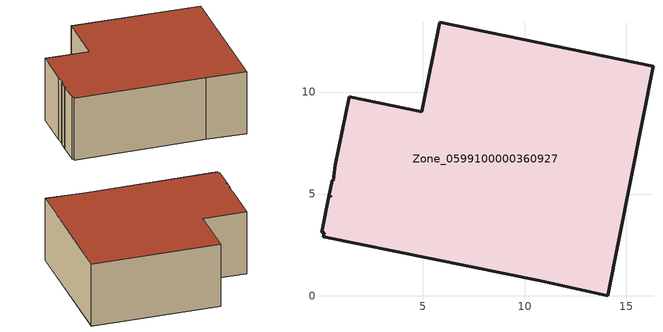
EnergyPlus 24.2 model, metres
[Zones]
Zone_0599100000360927
 floor ground (C_G): 1.39,9.78 4.96,9.05 5.84,13.44 16.3,11.28 14.07,0 10.78,0.74 0.13,2.9 0.17,3.1 0.04,3.12 0.4,4.87 0.56,5.67 0.62,5.64 0.71,6.43 z0; 0.49,4.93 0.4,4.87 0.48,4.87 z0
 wall outside (C_F): 14.07,0 16.3,11.28 5.84,13.44 4.96,9.05 1.39,9.78 0.71,6.43 0.62,5.64 0.56,5.67 0.4,4.87 0.04,3.12 0.17,3.1 0.13,2.9 10.78,0.74 14.07,0 / 0.49,4.93 0.48,4.87 0.4,4.87 0.49,4.93 z0:5.5
 roof outside (C_R): 4.96,9.05 1.39,9.78 0.71,6.43 0.62,5.64 0.56,5.67 0.4,4.87 0.49,4.93 0.48,4.87 0.4,4.87 0.04,3.12 0.17,3.1 0.13,2.9 10.78,0.74 14.07,0 16.3,11.28 5.84,13.44 z5.5
[BUILDING]
Pand.0599100000360927: North Axis=0; Terrain=City; Loads Convergence Tolerance Value=0.04; Temperature Convergence Tolerance Value=0.4; Solar Distribution=FullExterior; Maximum Number of Warmup Days=25; Minimum Number of Warmup Days=1
[Site:Location]
Rotterdam.The.Hague.AP_ZH_NLD Design_Conditions: Latitude=51.96; Longitude=4.45; Time Zone=1; Elevation=-4.5
[SITE:GROUNDTEMPERATURE:BUILDINGSURFACE]
18, 18, 18, 18, 18, 18, 18, 18, 18, 18, 18, 18
[MATERIAL] Thermal Absorptance=0.9; Solar Absorptance=0.7; Visible Absorptance=0.7
Name | Roughness | Thickness | Conductivity | Density | Specific Heat
G.D.1992-2005 | MediumSmooth | 0.15 | 0.06 | 540 | 1210
F.D.1992-2005 | Rough | 0.3 | 0.12 | 1920 | 840
R.D.1992-2005 | MediumRough | 0.2 | 0.08 | 1500 | 1000
[CONSTRUCTION]
C_G: G.D.1992-2005
C_F: F.D.1992-2005
C_R: R.D.1992-2005
[ZONE]
Zone_0599100000360927: Type=1; Multiplier=1; Ceiling Height=Autocalculate; Volume=Autocalculate; Floor Area=autocalculate; Part of Total Floor Area=Yes
[ZONEINFILTRATION:DESIGNFLOWRATE]
Infil_Zone_0599100000360927: Zone or ZoneList or Space or SpaceList=Zone_0599100000360927; Schedule=AlwaysOn; Design Flow Rate Calculation Method=Flow/Area; Flow Rate per Floor Area=0.0021; Constant Term Coefficient=1; Temperature Term Coefficient=0; Velocity Term Coefficient=0; Velocity Squared Term Coefficient=0
[HVACTEMPLATE:ZONE:IDEALLOADSAIRSYSTEM]
Zone_0599100000360927: Maximum Heating Supply Air Temperature=50; Minimum Cooling Supply Air Temperature=13; Maximum Heating Supply Air Humidity Ratio=0.0156; Minimum Cooling Supply Air Humidity Ratio=0.0077; Heating Limit=NoLimit; Cooling Limit=NoLimit; Dehumidification Control Type=ConstantSensibleHeatRatio; Cooling Sensible Heat Ratio=0.7; Dehumidification Setpoint=60; Humidification Control Type=None; Humidification Setpoint=30; Outdoor Air Method=None; Outdoor Air Flow Rate per Person=0.00944; Outdoor Air Flow Rate per Zone Floor Area=0; Outdoor Air Flow Rate per Zone=0; Demand Controlled Ventilation Type=None; Outdoor Air Economizer Type=NoEconomizer; Heat Recovery Type=None; Sensible Heat Recovery Effectiveness=0.7; Latent Heat Recovery Effectiveness=0.65
[ZONECONTROL:THERMOSTAT]
ThermostatControl_Zone_0599100000360927: Zone or ZoneList=Zone_0599100000360927; Control Type Schedule=DualSetpointControlType; Control 1=Thermostat_Zone_0599100000360927; Temperature Difference Between Cutout And Setpoint=0
[THERMOSTATSETPOINT:DUALSETPOINT]
Thermostat_Zone_0599100000360927: Heating Setpoint Temperature Schedule=HeatingSetpoint_Zone_0599100000360927; Cooling Setpoint Temperature Schedule=CoolingSetpoint_Zone_0599100000360927
[SCHEDULE:COMPACT]
HeatingSetpoint_Zone_0599100000360927: Through: 12/31, For: AllDays, Until: 24:00, 21
CoolingSetpoint_Zone_0599100000360927: Through: 12/31, For: AllDays, Until: 24:00, 24
DualSetpointControlType: Through: 12/31, For: AllDays, Until: 24:00, 4
AlwaysOn: Through: 12/31, For: AllDays, Until: 24:00, 1
